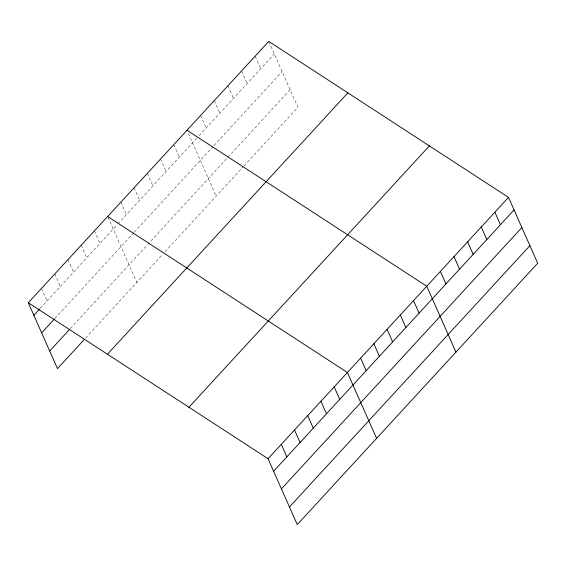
<?xml version="1.0" encoding="UTF-8"?>
<svg xmlns="http://www.w3.org/2000/svg" width="566" height="566" viewBox="0 0 566 566"><rect width="100%" height="100%" fill="white"/><g stroke="black" fill="none" stroke-linecap="round" stroke-linejoin="round"><path stroke-width="0.42" stroke-dasharray="2.83 2.12" d="M40.179 308.406L117.226 224.66M117.806 224.037L196.699 138.281M199.069 135.706L274.305 53.933M54.881 318.502L133.654 232.888M134.227 232.258L212.795 146.87M213.976 145.582L282.109 71.535M70.389 328.513L290.146 89.669M85.664 337.994L162.711 254.247M165.017 251.75L243.437 166.51M244.031 165.866L297.942 107.271L269.098 42.181M255.125 56.211L260.678 68.741M241.498 71.019L247.059 83.549M227.879 85.827L233.433 98.364M214.252 100.635L219.806 113.172M200.626 115.443L206.18 127.98M188.386 133.392L216.191 196.126M173.776 144.627L179.33 157.164M160.546 159.004L166.107 171.54M147.323 173.38L152.877 185.91M134.1 187.749L139.653 200.286M120.876 202.126L126.43 214.663M108 217.28L136.838 282.37M94.423 230.871L99.977 243.408M81.2 245.248L86.754 257.785M67.977 259.624L73.53 272.154M54.746 273.994L60.307 286.53M41.523 288.37L47.077 300.907"/><path stroke-width="0.85" d="M28.3 302.746L268.751 41.396L508.509 197.385L537.7 263.254L297.249 524.604L268.058 458.729L28.3 302.746L57.491 368.615L83.938 339.869M33.854 315.276L39.606 309.029M41.658 332.879L54.301 319.132M49.688 351.012L69.816 329.136M107.42 354.217L347.871 92.874M188.938 407.258L429.389 145.908M268.058 458.729L508.509 197.385M273.611 471.266L514.062 209.922M281.415 488.868L521.866 227.525M289.445 507.002L529.903 245.658M186.999 130.258L426.757 286.24L455.948 352.116M107.646 216.502L347.404 372.485L376.595 438.36M494.882 212.193L500.436 224.73M481.256 227.008L486.817 239.538M467.636 241.816L473.19 254.346M454.01 256.624L459.564 269.161M440.383 271.432L445.937 283.969M413.534 300.617L419.088 313.154M400.303 314.993L405.864 327.523M387.08 329.362L392.634 341.899M373.857 343.739L379.411 356.276M360.634 358.115L366.188 370.645M334.181 386.861L339.734 399.398M320.957 401.237L326.511 413.767M307.734 415.607L313.288 428.144M294.504 429.983L300.065 442.52M281.281 444.36L286.835 456.889"/></g></svg>
